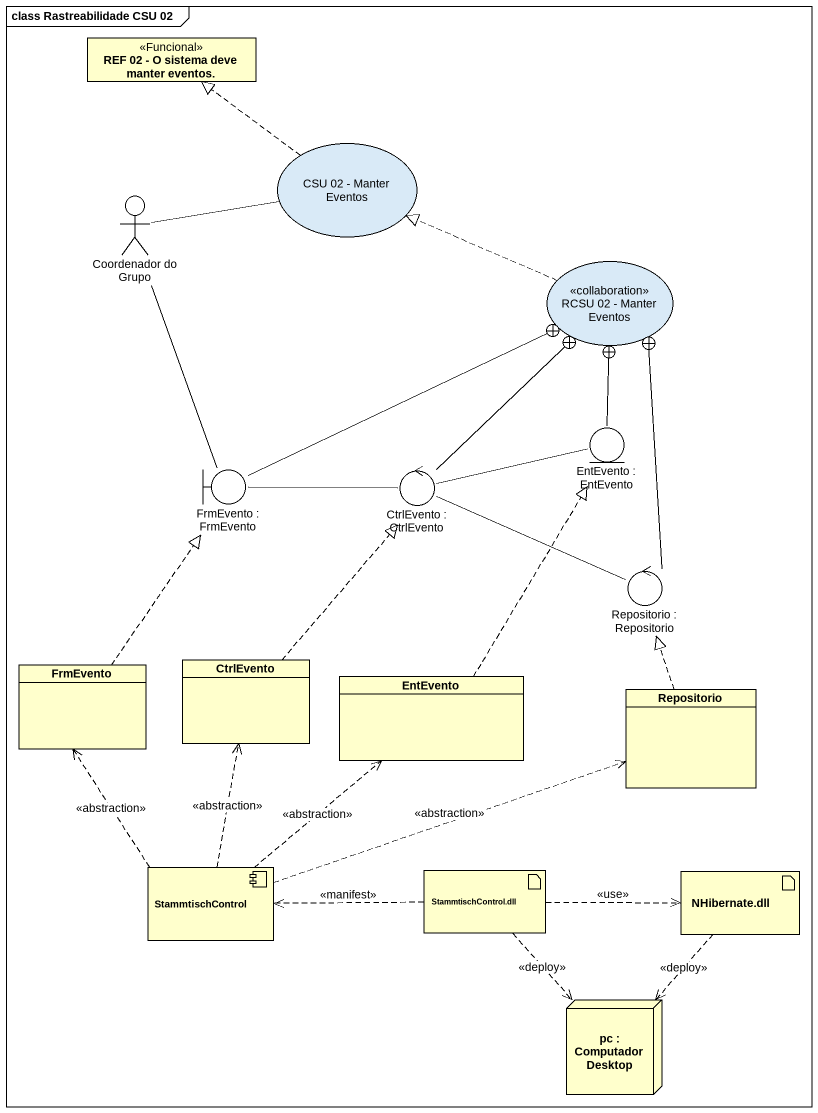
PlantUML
@startuml
mainframe class Rastreabilidade CSU 02
allowmixing
hide circle
hide empty members
class "REF 02 - O sistema deve manter eventos." as REF_02_O_sistema_deve <<Funcional>>
usecase "CSU 02 - Manter Eventos" as CSU_02_Manter_Eventos
actor "Coordenador do Grupo" as Coordenador_do_Grupo
usecase "RCSU 02 - Manter Eventos" as RCSU_02_Manter_Eventos <<collaboration>>
entity "EntEvento : EntEvento" as EntEvento
boundary "FrmEvento : FrmEvento" as FrmEvento
control "CtrlEvento : CtrlEvento" as CtrlEvento
control "Repositorio : Repositorio" as Repositorio
class "FrmEvento" as FrmEvento_2
class "CtrlEvento" as CtrlEvento_2
class "EntEvento" as EntEvento_2
class "Repositorio" as Repositorio_2
component StammtischControl
artifact "StammtischControl.dll" as StammtischControl_dll
artifact "NHibernate.dll" as NHibernate_dll
node "pc : Computador Desktop" as pc
CSU_02_Manter_Eventos .up.|> REF_02_O_sistema_deve
Coordenador_do_Grupo -right- CSU_02_Manter_Eventos
Coordenador_do_Grupo -- FrmEvento
RCSU_02_Manter_Eventos .left.|> CSU_02_Manter_Eventos
EntEvento -up-+ RCSU_02_Manter_Eventos
FrmEvento -right-+ RCSU_02_Manter_Eventos
FrmEvento -right- CtrlEvento
CtrlEvento -up-+ RCSU_02_Manter_Eventos
CtrlEvento -right- EntEvento
CtrlEvento -right- Repositorio
Repositorio -up-+ RCSU_02_Manter_Eventos
FrmEvento_2 .up.|> FrmEvento
CtrlEvento_2 .up.|> CtrlEvento
EntEvento_2 .up.|> EntEvento
Repositorio_2 .up.|> Repositorio
StammtischControl .up.> FrmEvento_2 : <<abstraction>>
StammtischControl .up.> CtrlEvento_2 : <<abstraction>>
StammtischControl .up.> EntEvento_2 : <<abstraction>>
StammtischControl .right.> Repositorio_2 : <<abstraction>>
StammtischControl_dll .left.> StammtischControl : <<manifest>>
StammtischControl_dll .right.> NHibernate_dll : <<use>>
StammtischControl_dll ..> pc : <<deploy>>
NHibernate_dll ..> pc : <<deploy>>
@enduml
